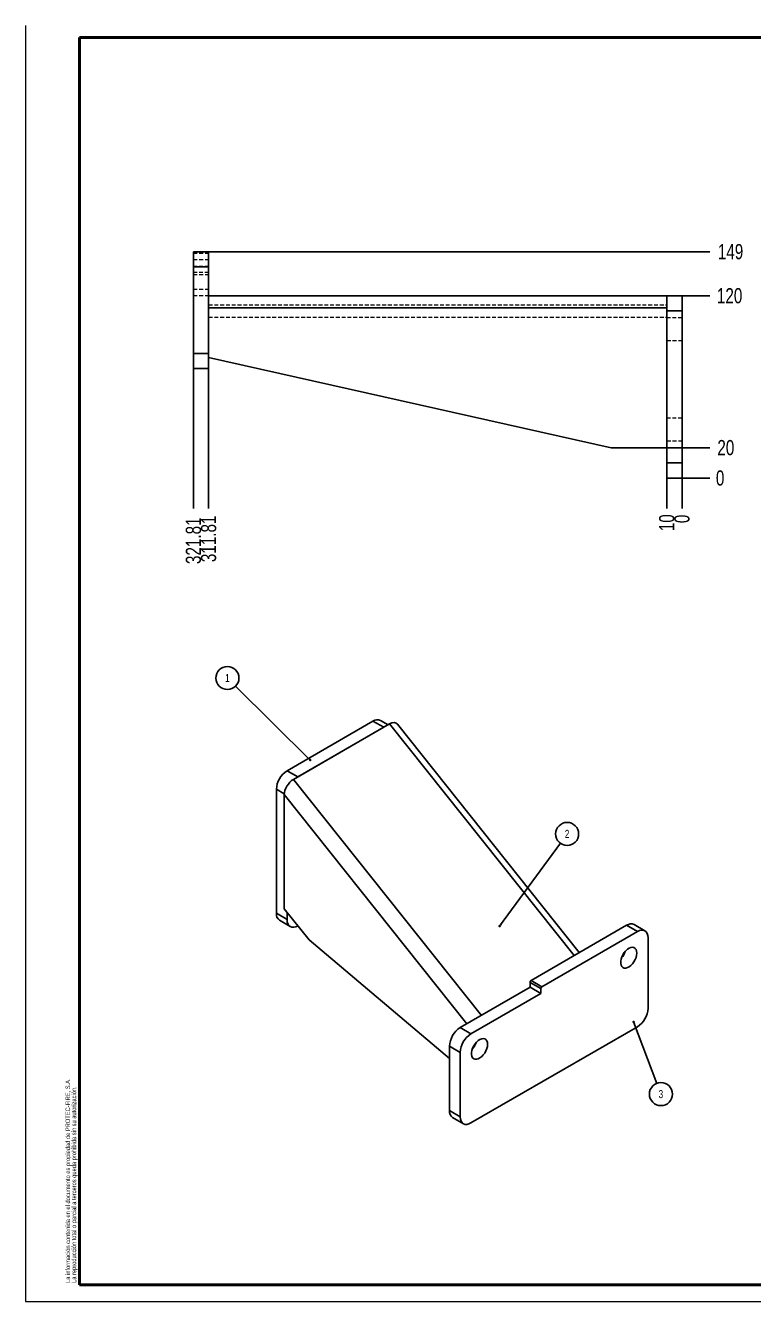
# Model space of a CAD drawing. Header units: millimetres. Extents: x 0 to 594, y 0 to 420.
# Drawn here: x 0 to 239.8, y 0 to 420 of the extents above; entities that cross this region are included whole.
import ezdxf

# ---------------------------------------------------------------- set-up
doc = ezdxf.new("R2010")
doc.units = ezdxf.units.MM
doc.header["$PDSIZE"] = -1
doc.linetypes.add('HIDDEN', pattern=[1.905, 1.27, -0.635])
doc.layers.add('FORMATO', color=7, linetype='Continuous')
doc.styles.add('SLDTEXTSTYLE0', font='TXT', dxfattribs={"width": 0.75})
doc.dimstyles.new('SLDDIMSTYLE0', dxfattribs={"dimtxt": 2.645833, "dimasz": 2.645833, "dimexe": 0, "dimexo": 0.0625, "dimgap": 0.661458, "dimtad": 0, "dimtih": 1, "dimtoh": 1, "dimdec": 0, "dimlfac": 2, "dimrnd": 1e-09, "dimdsep": 46, "dimtxsty": 'SLDTEXTSTYLE0', "dimblk1": 'NONE', "dimblk2": 'NONE', "dimsah": 1, "dimcen": 0.09, "dimadec": 0, "dimazin": 2, "dimtfac": 1, "dimtdec": 0, "dimtofl": 0, "dimtmove": 0, "dimatfit": 3, "dimldrblk": 'NONE', "dimfxl": 1, "dimfrac": 2, "dimtolj": 1, "dimtzin": 12, "dimarcsym": 0})
doc.dimstyles.new('SLDDIMSTYLE1', dxfattribs={"dimtxt": 2.645833, "dimasz": 2.645833, "dimexe": 0, "dimexo": 0.0625, "dimgap": 0.661458, "dimtad": 0, "dimtih": 1, "dimtoh": 1, "dimlfac": 2, "dimrnd": 1e-09, "dimzin": 12, "dimdsep": 46, "dimtxsty": 'SLDTEXTSTYLE0', "dimblk1": 'NONE', "dimblk2": 'NONE', "dimsah": 1, "dimcen": 0.09, "dimadec": 0, "dimazin": 3, "dimtfac": 1, "dimtofl": 0, "dimtmove": 0, "dimatfit": 3, "dimldrblk": 'NONE', "dimfxl": 1, "dimfrac": 2, "dimtolj": 1, "dimtzin": 12, "dimarcsym": 0})
doc.dimstyles.new('SLDDIMSTYLE4', dxfattribs={"dimtxt": 0.18, "dimasz": 0.814103, "dimexe": 0, "dimexo": 0.0625, "dimgap": 0, "dimtad": 0, "dimtih": 1, "dimtoh": 1, "dimdec": 0, "dimrnd": 1e-09, "dimzin": 0, "dimdsep": 46, "dimtxsty": 'Standard', "dimblk1": 'DOT', "dimblk2": 'DOT', "dimsah": 1, "dimcen": 0.09, "dimadec": 0, "dimazin": 0, "dimtfac": 0.814103, "dimtdec": 0, "dimtofl": 0, "dimtmove": 0, "dimatfit": 3, "dimldrblk": 'DOT', "dimfxl": 1, "dimfrac": 2, "dimtolj": 1, "dimtzin": 0, "dimarcsym": 0})

# ---------------------------------------------------------------- blocks, each defined once
blk = doc.blocks.new('SW_NOTE_0')
at = {"layer": 'FORMATO', "color": 0, "char_height": 1.5, "attachment_point": 1, "rotation": 90, "style": 'SLDTEXTSTYLE0'}
for s, insert in [('La información contenida en el documento es propiedad de PROTEC-FIRE, S.A.', (-1.93, 0)), ('La reproducción total o parcial a terceros queda prohibida sin su autorización.', (0.07, 0))]:
    blk.add_mtext(s, dxfattribs=dict(at, insert=insert))
blk = doc.blocks.new('_D')
at = {"layer": 'Defpoints', "color": 0, "transparency": 16777216}
for p in [(216.22, 271.03), (216.22, 271.03), (225.34, 271.03)]:
    blk.add_point(p, dxfattribs=at)
at = {"layer": 'FORMATO', "color": 0, "lineweight": -2, "transparency": 16777216}
blk.add_line((216.29, 271.03), (225.34, 271.03), dxfattribs=at)
at = {"layer": 'FORMATO', "color": 0, "transparency": 16777216, "insert": (228.77, 271.03), "char_height": 5, "attachment_point": 5, "style": 'SLDTEXTSTYLE0'}
blk.add_mtext('\\A1;0', dxfattribs=at)
blk = doc.blocks.new('_None')
blk = doc.blocks.new('_D_1')
at = {"layer": 'Defpoints', "color": 0, "transparency": 16777216}
for p in [(211.22, 281.03), (225.34, 281.03), (216.22, 271.03)]:
    blk.add_point(p, dxfattribs=at)
at = {"layer": 'FORMATO', "color": 0, "lineweight": -2, "transparency": 16777216}
blk.add_line((211.29, 281.03), (225.34, 281.03), dxfattribs=at)
at = {"layer": 'FORMATO', "color": 0, "transparency": 16777216, "insert": (230.65, 281.03), "char_height": 5, "attachment_point": 5, "style": 'SLDTEXTSTYLE0'}
blk.add_mtext('\\A1;20', dxfattribs=at)
blk = doc.blocks.new('_D_2')
at = {"layer": 'Defpoints', "color": 0, "transparency": 16777216}
for p in [(216.22, 331.03), (225.34, 331.03), (216.22, 271.03)]:
    blk.add_point(p, dxfattribs=at)
at = {"layer": 'FORMATO', "color": 0, "lineweight": -2, "transparency": 16777216}
blk.add_line((216.29, 331.03), (225.34, 331.03), dxfattribs=at)
at = {"layer": 'FORMATO', "color": 0, "transparency": 16777216, "insert": (231.9, 331.03), "char_height": 5, "attachment_point": 5, "style": 'SLDTEXTSTYLE0'}
blk.add_mtext('\\A1;120', dxfattribs=at)
blk = doc.blocks.new('_D_3')
at = {"layer": 'Defpoints', "color": 0, "transparency": 16777216}
for p in [(60.32, 345.53), (225.34, 345.53), (216.22, 271.03)]:
    blk.add_point(p, dxfattribs=at)
at = {"layer": 'FORMATO', "color": 0, "lineweight": -2, "transparency": 16777216}
blk.add_line((60.38, 345.53), (225.34, 345.53), dxfattribs=at)
at = {"layer": 'FORMATO', "color": 0, "transparency": 16777216, "insert": (232.21, 345.53), "char_height": 5, "attachment_point": 5, "style": 'SLDTEXTSTYLE0'}
blk.add_mtext('\\A1;149', dxfattribs=at)
blk = doc.blocks.new('_D_4')
at = {"layer": 'Defpoints', "color": 0, "transparency": 16777216}
for p in [(216.22, 271.03), (216.22, 271.03), (216.22, 261.03)]:
    blk.add_point(p, dxfattribs=at)
at = {"layer": 'FORMATO', "color": 0, "lineweight": -2, "transparency": 16777216}
blk.add_line((216.22, 270.97), (216.22, 261.03), dxfattribs=at)
at = {"layer": 'FORMATO', "color": 0, "transparency": 16777216, "insert": (216.22, 257.59), "char_height": 5, "attachment_point": 5, "rotation": 90, "style": 'SLDTEXTSTYLE0'}
blk.add_mtext('\\A1;0', dxfattribs=at)
blk = doc.blocks.new('_D_5')
at = {"layer": 'Defpoints', "color": 0, "transparency": 16777216}
for p in [(211.22, 271.03), (216.22, 271.03), (211.22, 261.03)]:
    blk.add_point(p, dxfattribs=at)
at = {"layer": 'FORMATO', "color": 0, "lineweight": -2, "transparency": 16777216}
blk.add_line((211.22, 270.97), (211.22, 261.03), dxfattribs=at)
at = {"layer": 'FORMATO', "color": 0, "transparency": 16777216, "insert": (211.22, 256.34), "char_height": 5, "attachment_point": 5, "rotation": 90, "style": 'SLDTEXTSTYLE0'}
blk.add_mtext('\\A1;10', dxfattribs=at)
blk = doc.blocks.new('_D_6')
at = {"layer": 'Defpoints', "color": 0, "transparency": 16777216}
for p in [(60.32, 307.08), (216.22, 271.03), (60.32, 261.03)]:
    blk.add_point(p, dxfattribs=at)
at = {"layer": 'FORMATO', "color": 0, "lineweight": -2, "transparency": 16777216}
blk.add_line((60.32, 307.02), (60.32, 261.03), dxfattribs=at)
at = {"layer": 'FORMATO', "color": 0, "transparency": 16777216, "insert": (60.32, 251.03), "char_height": 5, "attachment_point": 5, "rotation": 90, "style": 'SLDTEXTSTYLE0'}
blk.add_mtext('\\A1;311.81', dxfattribs=at)
blk = doc.blocks.new('_D_7')
at = {"layer": 'Defpoints', "color": 0, "transparency": 16777216}
for p in [(55.32, 307.08), (216.22, 271.03), (55.32, 261.03)]:
    blk.add_point(p, dxfattribs=at)
at = {"layer": 'FORMATO', "color": 0, "lineweight": -2, "transparency": 16777216}
blk.add_line((55.32, 307.02), (55.32, 261.03), dxfattribs=at)
at = {"layer": 'FORMATO', "color": 0, "transparency": 16777216, "insert": (55.32, 250.41), "char_height": 5, "attachment_point": 5, "rotation": 90, "style": 'SLDTEXTSTYLE0'}
blk.add_mtext('\\A1;321.81', dxfattribs=at)
blk = doc.blocks.new('SW_NOTE_0_7')
at = {"layer": 'FORMATO', "color": 0}
blk.add_circle((1.34, -3.55), 3.79, dxfattribs=at)
at = {"layer": 'FORMATO', "color": 0, "insert": (1.32, -2.21), "char_height": 2.65, "attachment_point": 2, "style": 'SLDTEXTSTYLE0'}
blk.add_mtext('3', dxfattribs=at)
blk = doc.blocks.new('_Dot')
at = {"color": 0, "linetype": 'ByBlock', "lineweight": -2}
blk.add_line((-0.5, 0), (-1, 0), dxfattribs=at)
at = {"color": 0, "linetype": 'ByBlock', "const_width": 0.5}
blk.add_lwpolyline([(-0.25, 0, 1), (0.25, 0, 1)], format="xyb", close=True, dxfattribs=at)
blk = doc.blocks.new('SW_NOTE_0_8')
at = {"layer": 'FORMATO', "color": 0}
blk.add_circle((2.24, 3.06), 3.79, dxfattribs=at)
at = {"layer": 'FORMATO', "color": 0, "insert": (2.22, 4.39), "char_height": 2.65, "attachment_point": 2, "style": 'SLDTEXTSTYLE0'}
blk.add_mtext('2', dxfattribs=at)
blk = doc.blocks.new('SW_NOTE_0_9')
at = {"layer": 'FORMATO', "color": 0}
blk.add_circle((-2.7, 2.67), 3.79, dxfattribs=at)
at = {"layer": 'FORMATO', "color": 0, "insert": (-2.72, 4), "char_height": 2.65, "attachment_point": 2, "style": 'SLDTEXTSTYLE0'}
blk.add_mtext('1', dxfattribs=at)

msp = doc.modelspace()

# ---------------------------------------------------------------- linework, layer by layer
at = {"color": 7, "linetype": 'Continuous', "lineweight": 18}
for p, q in [((0, 420), (0, 0)), ((0, 0), (594.000003, 0))]:
    msp.add_line(p, q, dxfattribs=at)
at = {"color": 7, "linetype": 'Continuous', "lineweight": 25}
for p, q in [((55.320517, 340.531245), (55.320517, 345.531244)), ((55.320517, 345.531244), (60.320512, 345.531244)), ((60.320512, 345.531244), (60.320512, 340.531245)), ((60.320512, 340.531245), (55.320517, 340.531245)), ((55.320517, 312.081243), (55.320517, 340.531245)), ((60.320512, 312.081243), (60.320512, 340.531245)), ((60.320512, 331.031242), (211.223062, 331.031242)), ((211.223062, 331.031242), (216.223062, 331.031242)), ((211.223062, 331.031242), (211.223062, 327.031243)), ((216.223062, 331.031242), (216.223062, 326.031243)), ((211.223062, 327.031243), (60.320512, 327.031243)), ((211.223062, 281.031243), (211.223062, 327.031243)), ((216.223062, 326.031243), (211.223062, 326.031243)), ((216.223062, 276.031242), (216.223062, 326.031243)), ((55.320517, 307.081243), (55.320517, 312.081243)), ((55.320517, 312.081243), (60.320512, 312.081243)), ((60.320512, 312.081243), (60.320512, 307.081243)), ((60.320512, 307.081243), (55.320517, 307.081243)), ((192.890533, 281.031243), (60.320512, 310.735616)), ((192.890533, 281.031243), (211.223062, 281.031243)), ((211.223062, 276.031242), (211.223062, 281.031243)), ((211.223062, 276.031242), (216.223062, 276.031242)), ((211.223062, 271.031243), (211.223062, 276.031242)), ((216.223062, 276.031242), (216.223062, 271.031243)), ((216.223062, 271.031243), (211.223062, 271.031243)), ((114.442186, 191.043777), (86.157916, 174.715615)), ((88.250966, 171.841867), (119.917127, 190.122353)), ((117.97772, 189.002757), (89.693449, 172.674595)), ((117.97772, 189.002757), (114.442186, 191.043777)), ((119.442018, 189.848078), (116.941983, 191.291317)), ((182.401173, 114.835404), (122.513486, 190.016712)), ((86.157916, 174.715615), (89.693449, 172.674595)), ((82.622381, 168.591892), (82.622381, 127.76485)), ((85.235141, 129.273829), (85.235141, 166.834706)), ((82.622381, 127.76485), (86.157915, 125.72383)), ((93.401866, 119.021553), (85.235141, 129.273829)), ((86.157915, 128.115404), (86.157915, 125.72383)), ((83.658119, 125.475627), (87.193653, 123.434607)), ((166.511599, 105.662546), (197.977851, 123.827627)), ((201.513382, 121.786609), (197.977851, 123.827627)), ((204.013178, 122.034147), (200.477647, 124.075165)), ((139.641537, 79.964326), (93.401866, 119.021553)), ((170.047129, 103.621528), (201.513382, 121.786609)), ((205.048915, 96.514337), (205.048915, 119.744925)), ((169.693578, 103.009156), (166.158047, 105.050174)), ((166.158047, 103.417092), (166.158047, 105.050174)), ((166.511599, 105.662546), (170.047129, 103.621528)), ((166.158047, 103.417092), (143.177072, 90.150458)), ((169.693578, 101.376074), (146.712603, 88.109439)), ((169.693578, 101.376074), (166.158047, 103.417092)), ((169.693578, 101.376074), (169.693578, 103.009156)), ((143.177072, 90.150458), (146.712603, 88.109439)), ((146.712603, 58.754798), (201.513382, 90.390614)), ((143.177072, 81.985718), (139.641542, 84.026736)), ((139.641542, 84.026736), (139.641542, 62.837502)), ((143.177072, 81.985718), (143.177072, 60.796483)), ((139.641542, 62.837502), (143.177072, 60.796483)), ((140.67728, 60.548278), (144.21281, 58.50726))]:
    msp.add_line(p, q, dxfattribs=at)
at = {"color": 7, "linetype": 'HIDDEN', "lineweight": 18}
for p, q in [((55.320517, 345.031242), (60.320512, 345.031242)), ((55.320517, 343.031242), (60.320512, 343.031242)), ((60.320512, 340.711243), (55.320517, 340.711243)), ((60.320512, 338.681243), (55.320517, 338.681243)), ((55.320517, 338.031243), (60.320512, 338.031243)), ((55.320517, 333.211243), (60.320512, 333.211243)), ((55.320517, 331.181243), (60.320512, 331.181243)), ((60.320512, 328.031243), (211.223062, 328.031243)), ((60.320512, 327.031243), (211.223062, 327.031243)), ((60.320512, 324.031243), (211.223062, 324.031243)), ((211.223062, 326.031243), (216.223062, 326.031243)), ((216.223062, 323.781242), (211.223062, 323.781242)), ((211.223062, 316.281243), (216.223062, 316.281243)), ((60.320512, 312.081243), (55.320517, 312.081243)), ((216.223062, 290.781242), (211.223062, 290.781242)), ((211.223062, 283.281242), (216.223062, 283.281242)), ((216.223062, 276.031242), (211.223062, 276.031242))]:
    msp.add_line(p, q, dxfattribs=at)
at = {"color": 8, "linetype": 'Continuous', "lineweight": 25}
for p, q in [((180.68031, 113.841972), (119.917127, 190.122353)), ((85.243259, 167.078891), (82.622381, 168.591892)), ((88.250966, 171.841867), (150.128031, 94.163157)), ((145.330007, 91.393317), (85.235141, 166.834706))]:
    msp.add_line(p, q, dxfattribs=at)
at = {"color": 7, "linetype": 'Continuous', "lineweight": 25, "flags": 128}
for points in [[(86.157915, 125.72383), (86.225849, 124.966552), (86.427042, 124.316811), (86.753761, 123.799576), (87.193448, 123.434724), (87.729211, 123.236276), (88.340459, 123.21186), (89.0037, 123.362412), (89.693449, 123.682147)], [(205.048915, 119.744925), (204.980981, 120.502201), (204.779789, 121.151945), (204.45307, 121.669178), (204.013381, 122.03403), (203.477618, 122.232478), (202.866372, 122.256896), (202.203129, 122.106342), (201.513382, 121.786609)], [(201.336604, 114.686802), (201.27461, 115.309258), (201.091527, 115.831034), (200.795914, 116.227728), (200.401596, 116.480794), (199.92701, 116.578398), (199.394346, 116.515977), (198.828511, 116.296449), (198.255965, 115.930077), (197.703476, 115.433996), (197.196882, 114.831398), (196.759868, 114.150463), (196.412869, 113.423029), (196.172109, 112.683111), (196.048848, 111.965308), (196.048848, 111.303182), (196.172109, 110.72769), (196.412869, 110.265748), (196.759868, 109.938953), (197.196882, 109.762584), (197.703476, 109.744888), (198.255965, 109.886697), (198.828511, 110.181372), (199.394346, 110.615144), (199.92701, 111.167723), (200.401596, 111.81327), (200.795914, 112.521609), (201.091527, 113.25961), (201.27461, 113.992769), (201.336604, 114.686802)], [(152.192684, 84.659043), (152.130691, 85.281499), (151.947605, 85.803273), (151.651992, 86.199968), (151.257677, 86.453035), (150.783088, 86.550638), (150.250425, 86.488217), (149.684588, 86.268688), (149.112044, 85.902317), (148.559557, 85.406237), (148.052962, 84.803639), (147.615947, 84.122704), (147.268947, 83.395268), (147.028188, 82.655352), (146.904924, 81.937547), (146.904924, 81.275421), (147.028188, 80.699934), (147.268947, 80.237988), (147.615947, 79.911193), (148.052962, 79.734825), (148.559557, 79.717131), (149.112044, 79.858937), (149.684588, 80.153613), (150.250425, 80.587384), (150.783088, 81.139961), (151.257677, 81.785513), (151.651992, 82.493849), (151.947605, 83.23185), (152.130691, 83.96501), (152.192684, 84.659043)], [(143.177072, 60.796483), (143.245008, 60.039206), (143.446196, 59.389462), (143.772918, 58.872229), (144.212605, 58.507376), (144.74837, 58.30893), (145.359615, 58.284512), (146.022859, 58.435065), (146.712603, 58.754798)]]:
    msp.add_lwpolyline(points, dxfattribs=at)
at = {"color": 7, "linetype": 'Continuous', "lineweight": 25}
for centre, radius, start, end in [((115.906786, 188.999376), 2.514881, 65.69281578, 125.61764133), ((90.298462, 168.242586), 7.684024, 122.60547377, 177.39451376), ((85.066223, 127.491628), 2.459068, 173.6207941, 235.06707569), ((199.442449, 121.783221), 2.514884, 65.69282434, 125.61754943), ((191.542352, 117.279372), 6.330952, 318.60773535, 341.39762901), ((166.925647, 105.015249), 0.768394, 122.60531418, 177.39493215), ((170.461177, 102.974231), 0.768394, 122.60531418, 177.39493215), ((197.372837, 96.86364), 7.684021, 302.60547455, 357.39453147), ((147.317607, 83.67744), 7.684008, 122.60544689, 177.39457762), ((150.853137, 81.636422), 7.684008, 122.60544689, 177.39457762), ((142.398537, 87.251551), 6.330831, 318.60749082, 341.39787352), ((142.080801, 62.562205), 2.454745, 173.56079696, 235.12705853)]:
    msp.add_arc(centre, radius, start, end, dxfattribs=at)
for centre, start_param, end_param in [((119.917128, 186.85619), 6.09529727, 7.1323558261), ((88.250966, 168.575704), 0.8491705189, 2.4199668457)]:
    msp.add_ellipse(centre, major_axis=(2.264078, 3.464672), ratio=0.5750248023, start_param=start_param, end_param=end_param, dxfattribs=at)
at = {"layer": 'FORMATO', "color": 7, "lineweight": 50}
for p, q in [((587.96843, 416.046577), (17.784448, 416.046577)), ((17.784448, 5.5), (17.784448, 416.046577)), ((17.784448, 5.5), (587.96843, 5.5))]:
    msp.add_line(p, q, dxfattribs=at)

# ---------------------------------------------------------------- block references
at = {"layer": 'FORMATO', "color": 7}
for name, p in [('SW_NOTE_0_9', (69.19463, 202.547603)), ('SW_NOTE_0_8', (176.153162, 150.848494)), ('SW_NOTE_0_7', (207.939763, 71.800203))]:
    msp.add_blockref(name, p, dxfattribs=at)
at = {"layer": 'FORMATO'}
msp.add_blockref('SW_NOTE_0', (15.121201, 6.11136), dxfattribs=at)

# ---------------------------------------------------------------- dimensions: what is measured, and where the dimension line sits
for feature_location, offset, dtype, origin, dimstyle, picture, middle in [((60.320512, 345.531243), (165.015637, 0), 0, (216.223062, 271.031243), 'SLDDIMSTYLE1', '_D_3', (232.21115, 345.531243)), ((216.223062, 331.031243), (9.113088, 0), 0, (216.223062, 271.031243), 'SLDDIMSTYLE1', '_D_2', (231.89865, 331.031243)), ((55.320512, 307.081243), (0, -46.05), 1, (216.223062, 271.031243), 'SLDDIMSTYLE1', '_D_7', (55.320512, 250.406243)), ((60.320512, 307.081243), (0, -46.05), 1, (216.223062, 271.031243), 'SLDDIMSTYLE1', '_D_6', (60.320512, 251.031243)), ((216.2230618752, 271.0312427375), (9.1130880592, 0), 0, (216.2230618752, 271.0312427375), 'SLDDIMSTYLE0', '_D', (228.7736499344, 271.0312427375)), ((211.223062, 271.031243), (0, -10), 1, (216.223062, 271.031243), 'SLDDIMSTYLE1', '_D_5', (211.223062, 256.343743)), ((216.2230618752, 271.0312427375), (0, -10), 1, (216.2230618752, 271.0312427375), 'SLDDIMSTYLE0', '_D_4', (216.2230618752, 257.5937427375))]:
    dim = msp.add_ordinate_dim(feature_location=feature_location, offset=offset, dtype=dtype, origin=origin, dimstyle=dimstyle, override={"dimtxt": 5, "dimasz": 5, "dimgap": 2.5}, dxfattribs=at)
    dim.commit()
    dim.dimension.update_dxf_attribs({"geometry": picture, "text_midpoint": middle})
at = {"layer": 'FORMATO', "color": 7}
dim = msp.add_ordinate_dim(feature_location=(211.223062, 281.031243), offset=(14.113088, 0), dtype=0, origin=(216.223062, 271.031243), dimstyle='SLDDIMSTYLE1', override={"dimtxt": 5, "dimasz": 5, "dimgap": 2.5}, dxfattribs=at)
dim.commit()
dim.dimension.update_dxf_attribs({"geometry": '_D_1', "text_midpoint": (230.64865, 281.031243)})

# ---------------------------------------------------------------- leaders
for points in [[(93.783941, 178.226655), (69.19463, 202.547603)], [(156.144837, 123.572136), (176.153162, 150.848494)], [(200.290407, 92.00568), (207.939763, 71.800203)]]:
    msp.add_leader(points, dimstyle='SLDDIMSTYLE4', dxfattribs=at)

doc.saveas('drawing.dxf')
